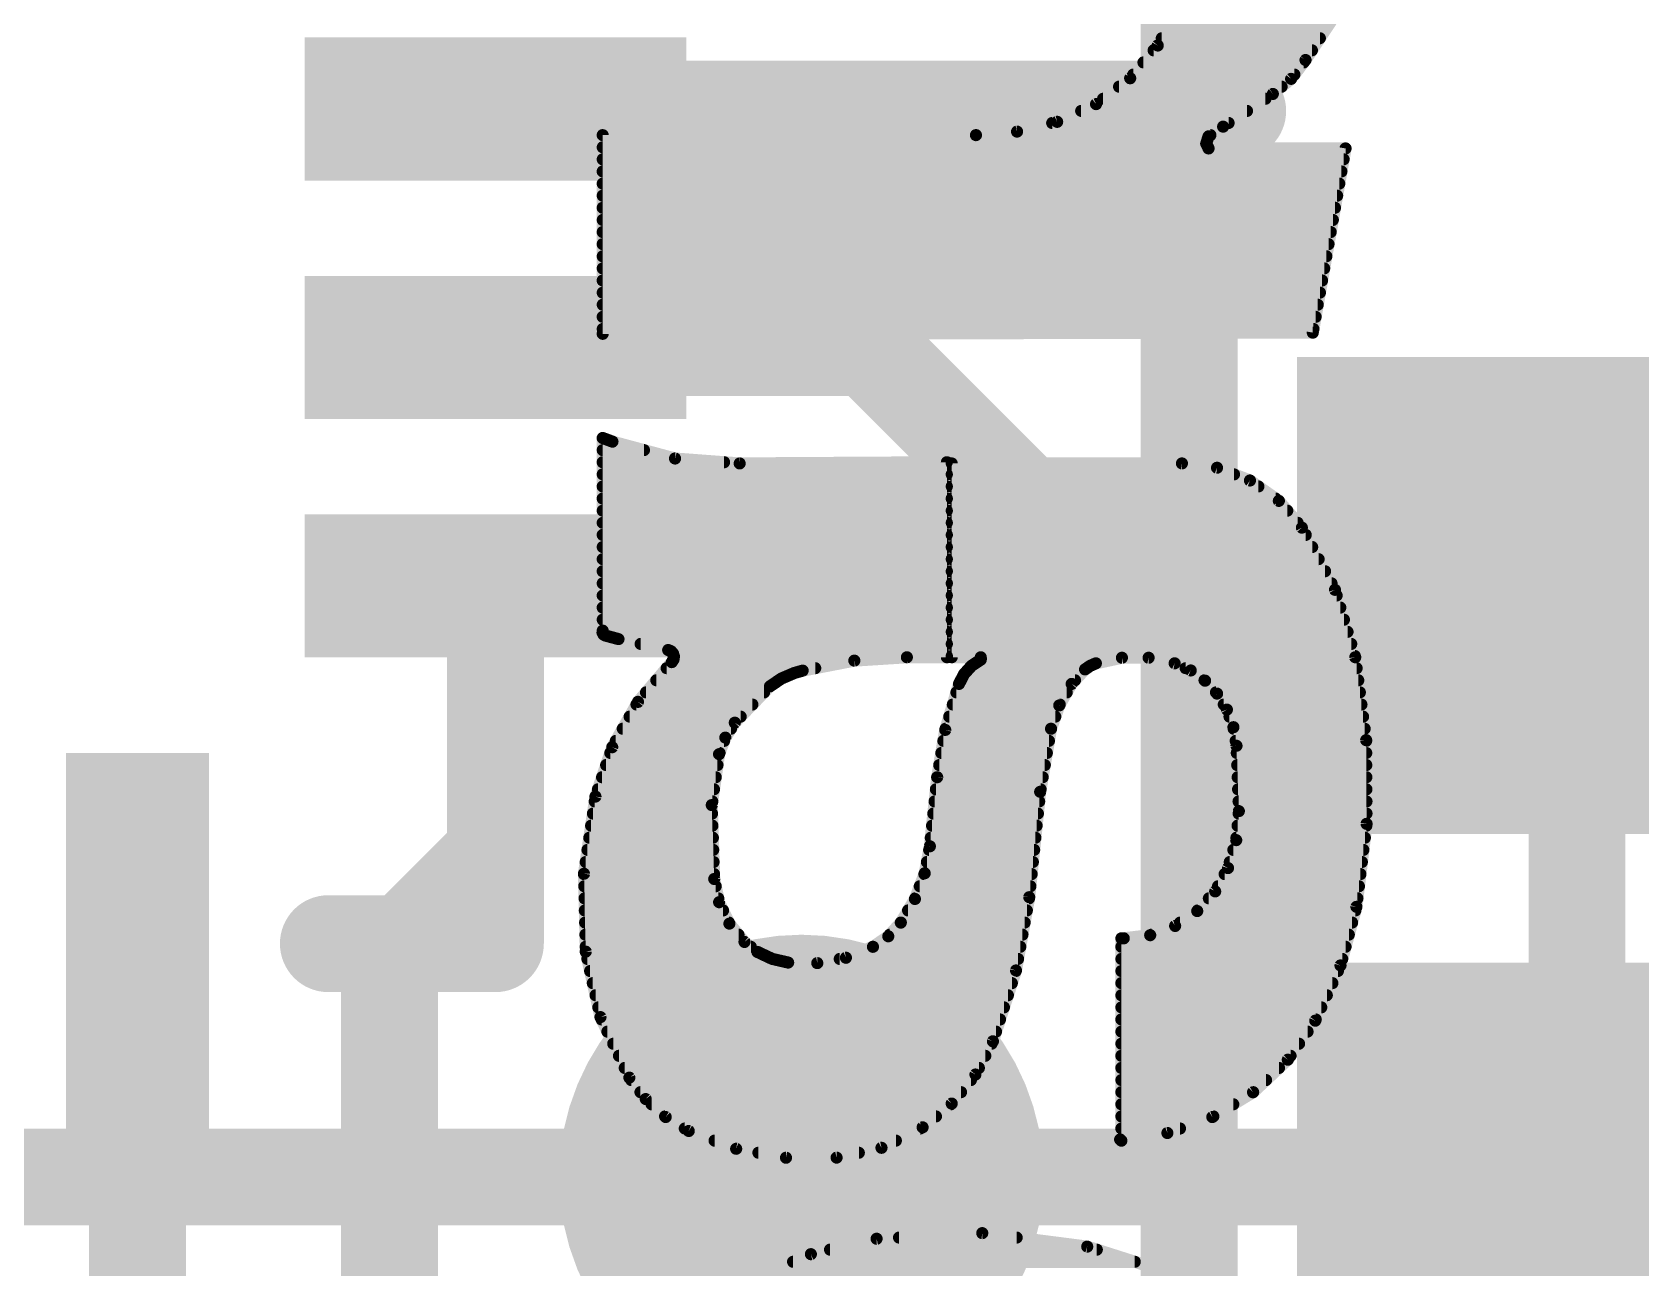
# Model space of a CAD drawing. Extents: x -3.8 to 20.4, y -39.4 to 28.1.
# Drawn here: x 11.189 to 14.561, y 8.75 to 11.341 of the extents above; entities that cross this region are included whole.
import ezdxf

# ---------------------------------------------------------------- set-up
doc = ezdxf.new("R2010")
doc.units = 0
for name, color, linetype in [('1', 12, 'CONTINUOUS'), ('16', 132, 'CONTINUOUS'), ('18', 110, 'CONTINUOUS'), ('21', 41, 'CONTINUOUS'), ('22', 40, 'CONTINUOUS'), ('51', 53, 'CONTINUOUS')]:
    doc.layers.add(name, color=color, linetype=linetype)

# ---------------------------------------------------------------- blocks, each defined once
blk = doc.blocks.new('RECT')
blk.add_solid([(-0.5, -0.5), (0.5, -0.5), (-0.5, 0.5), (0.5, 0.5)])
blk = doc.blocks.new('ROUNDV')
at = {"const_width": 0.5}
blk.add_lwpolyline([(0, -0.25, 1), (0, 0.25, 1), (0, -0.25)], format="xyb", dxfattribs=at)

msp = doc.modelspace()

# ---------------------------------------------------------------- linework, layer by layer
at = {"layer": '1', "const_width": 0.2032}
for points in [[(12.16, 11.18), (13.712, 11.18)], [(13.712, 11.18), (13.716, 11.176)], [(12.942, 10.68), (12.16, 10.68)], [(13.462, 10.16), (12.942, 10.68)], [(12.16, 9.62), (12.16, 10.18)], [(14.351, 10.16), (13.462, 10.16)], [(14.39, 10.16), (14.351, 10.16)], [(14.4272, 9.7536), (14.39, 10.16)], [(14.4272, 9.3472), (14.4272, 9.7536)], [(11.938, 9.398), (12.16, 9.62)], [(11.41, 8.108), (11.41, 9.43)], [(11.938, 8.255), (11.938, 9.398)], [(14.39, 8.89), (14.4272, 9.3472)], [(14.0208, 8.9408), (12.8016, 8.9408)], [(14.39, 8.89), (14.0208, 8.9408)], [(14.39, 7.278), (14.39, 8.89)]]:
    msp.add_lwpolyline(points, dxfattribs=at)
at = {"layer": '1', "const_width": 0.1016}
for points in [[(12.16, 11.2308, 1), (12.16, 11.1292)], [(13.7479, 11.2159, 1), (13.6761, 11.1441)], [(13.6801, 11.1401, 1), (13.7519, 11.2119)], [(13.712, 11.1292, 1), (13.712, 11.2308)], [(12.16, 10.7308, 1), (12.16, 10.6292)], [(12.9779, 10.7159, 1), (12.9061, 10.6441)], [(12.942, 10.6292, 1), (12.942, 10.7308)], [(12.2108, 10.18, 1), (12.1092, 10.18)], [(13.462, 10.2108, 1), (13.462, 10.1092)], [(14.351, 10.2108, 1), (14.351, 10.1092)], [(14.4406, 10.1646, 1), (14.3394, 10.1554)], [(14.351, 10.1092, 1), (14.351, 10.2108)], [(14.39, 10.1092, 1), (14.39, 10.2108)], [(13.4261, 10.1241, 1), (13.4979, 10.1959)], [(14.478, 9.7536, 1), (14.3764, 9.7536)], [(14.3766, 9.749, 1), (14.4778, 9.7582)], [(12.1959, 9.5841, 1), (12.1241, 9.6559)], [(12.1092, 9.62, 1), (12.2108, 9.62)], [(11.4608, 9.43, 1), (11.3592, 9.43)], [(11.9888, 9.398, 1), (11.8872, 9.398)], [(11.9021, 9.4339, 1), (11.9739, 9.3621)], [(14.4778, 9.3431, 1), (14.3766, 9.3513)], [(14.3764, 9.3472, 1), (14.478, 9.3472)], [(12.8016, 8.9916, 1), (12.8016, 8.89)], [(14.0277, 8.9911, 1), (14.0139, 8.8905)], [(14.0208, 8.89, 1), (14.0208, 8.9916)], [(14.4408, 8.89, 1), (14.3392, 8.89)], [(14.3831, 8.8397, 1), (14.3969, 8.9403)], [(14.3394, 8.8941, 1), (14.4406, 8.8859)]]:
    msp.add_lwpolyline(points, format="xyb", dxfattribs=at)
at = {"layer": '16', "const_width": 0.2032}
for points in [[(13.6144, 8.5344), (13.6144, 13.4112)], [(12.8016, 8.9408), (8.9662, 8.9408)]]:
    msp.add_lwpolyline(points, dxfattribs=at)
at = {"layer": '16', "const_width": 0.1016}
msp.add_lwpolyline([(12.8016, 8.89, 1), (12.8016, 8.9916)], format="xyb", dxfattribs=at)
at = {"layer": '21', "const_width": 0.2032}
for points in [[(12.16, 9.78), (12.16, 9.43)], [(12.16, 9.43), (11.81, 9.43)]]:
    msp.add_lwpolyline(points, dxfattribs=at)
at = {"layer": '21', "const_width": 0.1016}
for points in [[(12.2108, 9.78, 1), (12.1092, 9.78)], [(11.81, 9.4808, 1), (11.81, 9.3792)], [(12.16, 9.3792, 1), (12.16, 9.4808)], [(12.1092, 9.43, 1), (12.2108, 9.43)]]:
    msp.add_lwpolyline(points, format="xyb", dxfattribs=at)
at = {"layer": '22', "const_width": 0.0254}
for points in [[(13.5759, 11.3631), (13.5484, 11.3132)], [(13.5708, 11.3538), (13.905, 11.3538)], [(13.8582, 11.2827), (13.9167, 11.3716)], [(13.5568, 11.3284), (13.8883, 11.3284)], [(13.5484, 11.3132), (13.4907, 11.2445)], [(13.5398, 11.303), (13.8716, 11.303)], [(13.4971, 11.2522), (13.8349, 11.2522)], [(13.5185, 11.2776), (13.8543, 11.2776)], [(13.828, 11.2432), (13.8582, 11.2827)], [(13.4907, 11.2445), (13.4192, 11.1902)], [(13.4673, 11.2268), (13.8081, 11.2268)], [(13.7897, 11.2116), (13.828, 11.2432)], [(13.4192, 11.1902), (13.3375, 11.1531)], [(13.4339, 11.2014), (13.7742, 11.2014)], [(13.6855, 11.143), (13.7897, 11.2116)], [(13.3375, 11.1531), (13.2535, 11.1326)], [(13.3272, 11.1506), (13.697, 11.1506)], [(13.3879, 11.176), (13.7356, 11.176)], [(13.1674, 11.1252), (12.385, 11.1252)], [(12.385, 11.1252), (12.385, 10.7086)], [(13.2535, 11.1326), (13.1674, 11.1252)], [(13.1674, 11.1252), (13.6588, 11.1252)], [(13.65, 11.1074), (13.655, 11.1227)], [(13.655, 11.1227), (13.6855, 11.143)], [(12.385, 11.0998), (13.6538, 11.0998)], [(13.655, 11.0973), (13.65, 11.1074)], [(13.9421, 11.0973), (13.655, 11.0973)], [(13.8735, 10.7112), (13.9421, 11.0973)], [(12.385, 11.0744), (13.938, 11.0744)], [(12.385, 11.049), (13.9335, 11.049)], [(12.385, 11.0236), (13.929, 11.0236)], [(12.385, 10.9982), (13.9245, 10.9982)], [(12.385, 10.9728), (13.92, 10.9728)], [(12.385, 10.9474), (13.9155, 10.9474)], [(12.385, 10.922), (13.911, 10.922)], [(12.385, 10.8966), (13.9064, 10.8966)], [(12.385, 10.8712), (13.9019, 10.8712)], [(12.385, 10.8458), (13.8974, 10.8458)], [(12.385, 10.8204), (13.8929, 10.8204)], [(12.385, 10.795), (13.8884, 10.795)], [(12.385, 10.7696), (13.8839, 10.7696)], [(12.385, 10.7442), (13.8794, 10.7442)], [(12.385, 10.7188), (13.8749, 10.7188)], [(12.385, 10.7086), (13.8735, 10.7112)], [(12.385, 10.0863), (12.385, 10.4902)], [(12.385, 10.4902), (12.4054, 10.4826)], [(12.4054, 10.4826), (12.5366, 10.4472)], [(12.385, 10.4648), (12.4715, 10.4648)], [(12.5366, 10.4472), (12.6721, 10.4369)], [(12.385, 10.4394), (12.6394, 10.4394)], [(12.385, 10.414), (13.1064, 10.414)], [(12.6721, 10.4369), (13.1064, 10.4394)], [(13.1064, 10.4394), (13.1064, 10.0305)], [(13.1166, 10.0305), (13.1166, 10.4369)], [(13.1166, 10.4369), (13.5992, 10.4369)], [(13.1166, 10.414), (13.7084, 10.414)], [(13.5992, 10.4369), (13.6727, 10.4278)], [(13.6727, 10.4278), (13.7418, 10.4011)], [(12.385, 10.3886), (13.1064, 10.3886)], [(13.1166, 10.3886), (13.7595, 10.3886)], [(13.7418, 10.4011), (13.8023, 10.3584)], [(12.385, 10.3632), (13.1064, 10.3632)], [(13.1166, 10.3632), (13.7955, 10.3632)], [(13.8023, 10.3584), (13.8506, 10.3022)], [(12.385, 10.3378), (13.1064, 10.3378)], [(12.385, 10.3124), (13.1064, 10.3124)], [(13.1166, 10.3378), (13.82, 10.3378)], [(13.1166, 10.3124), (13.8418, 10.3124)], [(12.385, 10.287), (13.1064, 10.287)], [(13.1166, 10.287), (13.8587, 10.287)], [(13.8506, 10.3022), (13.9199, 10.1719)], [(12.385, 10.2616), (13.1064, 10.2616)], [(13.1166, 10.2616), (13.8722, 10.2616)], [(12.385, 10.2362), (13.1064, 10.2362)], [(12.385, 10.2108), (13.1064, 10.2108)], [(13.1166, 10.2362), (13.8857, 10.2362)], [(13.1166, 10.2108), (13.8992, 10.2108)], [(12.385, 10.1854), (13.1064, 10.1854)], [(13.1166, 10.1854), (13.9127, 10.1854)], [(13.9199, 10.1719), (13.9624, 10.0305)], [(12.385, 10.16), (13.1064, 10.16)], [(13.1166, 10.16), (13.9235, 10.16)], [(12.385, 10.1346), (13.1064, 10.1346)], [(12.385, 10.1092), (13.1064, 10.1092)], [(13.1166, 10.1346), (13.9311, 10.1346)], [(13.1166, 10.1092), (13.9387, 10.1092)], [(12.3847, 10.0821), (12.385, 10.0863)], [(12.3865, 10.0784), (12.3847, 10.0821)], [(12.3848, 10.0838), (13.1064, 10.0838)], [(12.3901, 10.0762), (12.3865, 10.0784)], [(12.4181, 10.0686), (12.3901, 10.0762)], [(13.1166, 10.0838), (13.9464, 10.0838)], [(12.5222, 10.0457), (12.4181, 10.0686)], [(12.4645, 10.0584), (13.1064, 10.0584)], [(12.5281, 10.0431), (12.5222, 10.0457)], [(12.5324, 10.0383), (12.5281, 10.0431)], [(12.5343, 10.0321), (12.5324, 10.0383)], [(13.1166, 10.0584), (13.954, 10.0584)], [(12.459, 9.937), (12.5298, 10.0203)], [(12.519, 10.0076), (12.8305, 10.0076)], [(12.5298, 10.0203), (12.5334, 10.0257)], [(12.5334, 10.0257), (12.5343, 10.0321)], [(12.534, 10.033), (13.1064, 10.033)], [(12.8041, 10.0025), (12.7864, 9.9974)], [(12.9125, 10.0235), (12.8041, 10.0025)], [(13.0226, 10.0305), (12.9125, 10.0235)], [(13.1064, 10.0305), (13.0226, 10.0305)], [(13.1166, 10.033), (13.9616, 10.033)], [(13.1775, 10.0305), (13.1166, 10.0305)], [(13.1425, 9.9953), (13.1581, 10.0126)], [(13.1536, 10.0076), (13.3996, 10.0076)], [(13.1581, 10.0126), (13.1775, 10.0254)], [(13.1775, 10.0254), (13.1775, 10.0305)], [(13.396, 10.0051), (13.368, 9.9746)], [(13.4068, 10.0125), (13.396, 10.0051)], [(13.4188, 10.0178), (13.4068, 10.0125)], [(13.4734, 10.0295), (13.4188, 10.0178)], [(13.5293, 10.0295), (13.4734, 10.0295)], [(13.5839, 10.0178), (13.5293, 10.0295)], [(13.6177, 10.0028), (13.5839, 10.0178)], [(13.6069, 10.0076), (13.9654, 10.0076)], [(13.6477, 9.9814), (13.6177, 10.0028)], [(13.9624, 10.0305), (13.9854, 9.8566)], [(12.4974, 9.9822), (12.7542, 9.9822)], [(12.7356, 9.9695), (12.6619, 9.8933)], [(12.7596, 9.9859), (12.7356, 9.9695)], [(12.7864, 9.9974), (12.7596, 9.9859)], [(13.103, 9.8782), (13.1318, 9.9746)], [(13.1318, 9.9746), (13.1425, 9.9953)], [(13.1357, 9.9822), (13.375, 9.9822)], [(13.368, 9.9746), (13.3421, 9.9296)], [(13.6465, 9.9822), (13.9688, 9.9822)], [(13.6728, 9.9543), (13.6477, 9.9814)], [(12.405, 9.8419), (12.459, 9.937)], [(12.4758, 9.9568), (12.7233, 9.9568)], [(13.1265, 9.9568), (13.3577, 9.9568)], [(13.6705, 9.9568), (13.9721, 9.9568)], [(13.6934, 9.9207), (13.6728, 9.9543)], [(12.4414, 9.906), (12.6742, 9.906)], [(12.4558, 9.9314), (12.6988, 9.9314)], [(13.1113, 9.906), (13.3337, 9.906)], [(13.1189, 9.9314), (13.3431, 9.9314)], [(13.3421, 9.9296), (13.3248, 9.8806)], [(13.6868, 9.9314), (13.9755, 9.9314)], [(13.7071, 9.8838), (13.6934, 9.9207)], [(13.6988, 9.906), (13.9789, 9.906)], [(12.427, 9.8806), (12.6539, 9.8806)], [(12.6619, 9.8933), (12.6421, 9.862)], [(13.0861, 9.779), (13.103, 9.8782)], [(13.1038, 9.8806), (13.3248, 9.8806)], [(13.3248, 9.8806), (13.302, 9.7485)], [(13.7135, 9.845), (13.7071, 9.8838)], [(13.7076, 9.8806), (13.9822, 9.8806)], [(12.3698, 9.7384), (12.405, 9.8419)], [(12.4125, 9.8552), (12.6395, 9.8552)], [(12.6421, 9.862), (12.6289, 9.8273)], [(13.0991, 9.8552), (13.3204, 9.8552)], [(13.7118, 9.8552), (13.9854, 9.8552)], [(13.7185, 9.7079), (13.7135, 9.845)], [(13.9854, 9.8566), (13.9862, 9.6813)], [(12.3922, 9.8044), (12.6256, 9.8044)], [(12.4009, 9.8298), (12.6299, 9.8298)], [(12.6289, 9.8273), (12.6136, 9.7206)], [(13.0904, 9.8044), (13.3117, 9.8044)], [(13.0948, 9.8298), (13.316, 9.8298)], [(13.7141, 9.8298), (13.9855, 9.8298)], [(13.715, 9.8044), (13.9856, 9.8044)], [(12.3836, 9.779), (12.622, 9.779)], [(13.0708, 9.6342), (13.0861, 9.779)], [(13.0861, 9.779), (13.3073, 9.779)], [(13.7159, 9.779), (13.9858, 9.779)], [(12.3457, 9.5767), (12.3698, 9.7384)], [(12.375, 9.7536), (12.6183, 9.7536)], [(13.0834, 9.7536), (13.3029, 9.7536)], [(13.302, 9.7485), (13.2791, 9.5275)], [(13.7168, 9.7536), (13.9859, 9.7536)], [(12.3645, 9.7028), (12.6142, 9.7028)], [(12.3683, 9.7282), (12.6147, 9.7282)], [(12.6136, 9.7206), (12.6187, 9.5656)], [(13.078, 9.7028), (13.2973, 9.7028)], [(13.0807, 9.7282), (13.2999, 9.7282)], [(13.713, 9.6471), (13.7185, 9.7079)], [(13.7178, 9.7282), (13.986, 9.7282)], [(13.718, 9.7028), (13.9861, 9.7028)], [(12.3607, 9.6774), (12.615, 9.6774)], [(13.0754, 9.6774), (13.2946, 9.6774)], [(13.7157, 9.6774), (13.9858, 9.6774)], [(13.9862, 9.6813), (13.9649, 9.5072)], [(12.3569, 9.652), (12.6159, 9.652)], [(13.06, 9.5776), (13.0708, 9.6342)], [(13.0727, 9.652), (13.292, 9.652)], [(13.6957, 9.5885), (13.713, 9.6471)], [(13.7134, 9.652), (13.9826, 9.652)], [(12.3493, 9.6012), (12.6175, 9.6012)], [(12.3531, 9.6266), (12.6167, 9.6266)], [(13.0645, 9.6012), (13.2867, 9.6012)], [(13.0693, 9.6266), (13.2894, 9.6266)], [(13.6994, 9.6012), (13.9764, 9.6012)], [(13.7069, 9.6266), (13.9795, 9.6266)], [(12.3495, 9.4132), (12.3457, 9.5767)], [(12.3457, 9.5758), (12.6184, 9.5758)], [(12.6187, 9.5656), (12.629, 9.5169)], [(13.0395, 9.5237), (13.06, 9.5776)], [(13.0593, 9.5758), (13.2841, 9.5758)], [(13.6688, 9.5396), (13.6957, 9.5885)], [(13.6887, 9.5758), (13.9733, 9.5758)], [(12.3463, 9.5504), (12.6219, 9.5504)], [(13.0496, 9.5504), (13.2815, 9.5504)], [(13.6312, 9.4984), (13.6688, 9.5396)], [(13.6748, 9.5504), (13.9702, 9.5504)], [(12.3469, 9.525), (12.6273, 9.525)], [(12.3475, 9.4996), (12.6373, 9.4996)], [(12.629, 9.5169), (12.6506, 9.472)], [(13.0099, 9.4742), (13.0395, 9.5237)], [(13.0251, 9.4996), (13.2741, 9.4996)], [(13.04, 9.525), (13.2787, 9.525)], [(13.2791, 9.5275), (13.2513, 9.3738)], [(13.5849, 9.4672), (13.6312, 9.4984)], [(13.6323, 9.4996), (13.9628, 9.4996)], [(13.6555, 9.525), (13.9671, 9.525)], [(13.9649, 9.5072), (13.9315, 9.3843)], [(12.3481, 9.4742), (12.6495, 9.4742)], [(12.6506, 9.472), (12.6822, 9.4336)], [(12.9836, 9.4454), (13.0099, 9.4742)], [(13.0099, 9.4742), (13.2695, 9.4742)], [(13.5326, 9.4478), (13.5849, 9.4672)], [(13.5953, 9.4742), (13.9559, 9.4742)], [(12.3487, 9.4488), (12.6697, 9.4488)], [(12.6822, 9.4336), (12.7094, 9.4127)], [(12.9515, 9.4234), (12.9836, 9.4454)], [(12.9867, 9.4488), (13.2649, 9.4488)], [(13.4722, 9.017), (13.4722, 9.4412)], [(13.4722, 9.4412), (13.4772, 9.4412)], [(13.4772, 9.4412), (13.5326, 9.4478)], [(13.5354, 9.4488), (13.949, 9.4488)], [(12.3493, 9.4234), (12.6955, 9.4234)], [(12.3803, 9.276), (12.3495, 9.4132)], [(12.3529, 9.398), (12.7408, 9.398)], [(12.7094, 9.4127), (12.7403, 9.3981)], [(12.7403, 9.3981), (12.7737, 9.3904)], [(12.8348, 9.3893), (12.8949, 9.4004)], [(12.8818, 9.398), (13.2557, 9.398)], [(12.8949, 9.4004), (12.9515, 9.4234)], [(12.9515, 9.4234), (13.2603, 9.4234)], [(13.4722, 9.4234), (13.9421, 9.4234)], [(13.4722, 9.398), (13.9352, 9.398)], [(12.3586, 9.3726), (13.2509, 9.3726)], [(12.7737, 9.3904), (12.8348, 9.3893)], [(13.2513, 9.3738), (13.2029, 9.2253)], [(13.4722, 9.3726), (13.9261, 9.3726)], [(13.9315, 9.3843), (13.8786, 9.2685)], [(12.3643, 9.3472), (13.2426, 9.3472)], [(13.4722, 9.3472), (13.9145, 9.3472)], [(12.37, 9.3218), (13.2344, 9.3218)], [(12.3758, 9.2964), (13.2261, 9.2964)], [(13.4722, 9.3218), (13.9029, 9.3218)], [(13.4722, 9.2964), (13.8913, 9.2964)], [(12.4409, 9.1491), (12.3803, 9.276)], [(12.3827, 9.271), (13.2178, 9.271)], [(13.4722, 9.271), (13.8797, 9.271)], [(13.8786, 9.2685), (13.8211, 9.1867)], [(12.3948, 9.2456), (13.2095, 9.2456)], [(13.4722, 9.2456), (13.8625, 9.2456)], [(12.407, 9.2202), (13.2002, 9.2202)], [(12.4191, 9.1948), (13.1869, 9.1948)], [(13.2029, 9.2253), (13.1663, 9.1556)], [(13.4722, 9.2202), (13.8447, 9.2202)], [(13.4722, 9.1948), (13.8268, 9.1948)], [(12.4312, 9.1694), (13.1735, 9.1694)], [(13.4722, 9.1694), (13.8026, 9.1694)], [(13.8211, 9.1867), (13.7482, 9.1184)], [(12.4751, 9.1042), (12.4409, 9.1491)], [(12.4448, 9.144), (13.1568, 9.144)], [(13.1663, 9.1556), (13.1165, 9.0947)], [(13.4722, 9.144), (13.7755, 9.144)], [(12.4641, 9.1186), (13.1361, 9.1186)], [(12.5171, 9.0665), (12.4751, 9.1042)], [(12.4874, 9.0932), (13.1147, 9.0932)], [(13.1165, 9.0947), (13.0556, 9.0449)], [(13.4722, 9.1186), (13.7484, 9.1186)], [(13.4722, 9.0932), (13.7068, 9.0932)], [(13.7482, 9.1184), (13.6628, 9.0664)], [(12.5157, 9.0678), (13.0836, 9.0678)], [(12.5654, 9.0373), (12.5171, 9.0665)], [(13.4722, 9.0678), (13.665, 9.0678)], [(13.6628, 9.0664), (13.5686, 9.033)], [(12.557, 9.0424), (13.0506, 9.0424)], [(12.6647, 9), (12.5654, 9.0373)], [(13.0556, 9.0449), (12.9694, 9.002)], [(13.5686, 9.033), (13.4696, 9.0195)], [(13.4722, 9.0424), (13.5951, 9.0424)], [(12.6195, 9.017), (12.9995, 9.017)], [(12.7692, 8.9812), (12.6647, 9)], [(12.7113, 8.9916), (12.9219, 8.9916)], [(12.9694, 9.002), (12.8753, 8.9814)], [(13.4696, 9.0195), (13.4722, 9.017)], [(12.8753, 8.9814), (12.7692, 8.9812)], [(13.1806, 8.8231), (12.9591, 8.8113)], [(13.4006, 8.7948), (13.1806, 8.8231)], [(12.9591, 8.8113), (12.8215, 8.779)], [(12.8615, 8.7884), (13.4207, 8.7884)], [(13.0061, 8.8138), (13.2528, 8.8138)], [(13.6119, 8.7274), (13.4006, 8.7948)], [(12.8215, 8.779), (12.6914, 8.7234)], [(12.784, 8.763), (13.5003, 8.763)]]:
    msp.add_lwpolyline(points, dxfattribs=at)
at = {"layer": '22', "const_width": 0.0127}
for points in [[(13.5568, 11.3347, 1), (13.5568, 11.3221)], [(13.8883, 11.3221, 1), (13.8883, 11.3347)], [(13.5398, 11.3094, 1), (13.5398, 11.2967)], [(13.5428, 11.3163, 1), (13.554, 11.3101)], [(13.5533, 11.3091, 1), (13.5435, 11.3173)], [(13.8716, 11.2967, 1), (13.8716, 11.3094)], [(13.4971, 11.2585, 1), (13.4971, 11.2459)], [(13.5185, 11.284, 1), (13.5185, 11.2713)], [(13.8349, 11.2459, 1), (13.8349, 11.2585)], [(13.8529, 11.2862, 1), (13.8635, 11.2792)], [(13.8632, 11.2788, 1), (13.8532, 11.2866)], [(13.8543, 11.2713, 1), (13.8543, 11.284)], [(13.4673, 11.2332, 1), (13.4673, 11.2205)], [(13.4858, 11.2486, 1), (13.4955, 11.2404)], [(13.4945, 11.2394, 1), (13.4868, 11.2496)], [(13.8081, 11.2205, 1), (13.8081, 11.2332)], [(13.823, 11.2471, 1), (13.833, 11.2394)], [(13.832, 11.2384, 1), (13.824, 11.2481)], [(13.4153, 11.1953, 1), (13.423, 11.1852)], [(13.4218, 11.1845, 1), (13.4166, 11.196)], [(13.4339, 11.2078, 1), (13.4339, 11.1951)], [(13.7742, 11.1951, 1), (13.7742, 11.2078)], [(13.7857, 11.2165, 1), (13.7937, 11.2067)], [(13.7932, 11.2063, 1), (13.7862, 11.2169)], [(13.3272, 11.157, 1), (13.3272, 11.1443)], [(13.3349, 11.1589, 1), (13.3401, 11.1473)], [(13.339, 11.1469, 1), (13.336, 11.1593)], [(13.3879, 11.1823, 1), (13.3879, 11.1697)], [(13.697, 11.1443, 1), (13.697, 11.157)], [(13.7356, 11.1697, 1), (13.7356, 11.1823)], [(12.385, 11.1316, 1), (12.385, 11.1189)], [(12.3913, 11.1252, 1), (12.3787, 11.1252)], [(13.1674, 11.1316, 1), (13.1674, 11.1189)], [(13.1669, 11.1315, 1), (13.1679, 11.1189)], [(13.1674, 11.1189, 1), (13.1674, 11.1316)], [(13.252, 11.1388, 1), (13.255, 11.1265)], [(13.2541, 11.1263, 1), (13.253, 11.139)], [(13.6515, 11.128, 1), (13.6585, 11.1174)], [(13.661, 11.1207, 1), (13.649, 11.1247)], [(13.6588, 11.1189, 1), (13.6588, 11.1316)], [(13.682, 11.1483, 1), (13.689, 11.1377)], [(13.689, 11.1377, 1), (13.682, 11.1483)], [(12.385, 11.1061, 1), (12.385, 11.0935)], [(13.6557, 11.1102, 1), (13.6443, 11.1046)], [(13.644, 11.1094, 1), (13.656, 11.1054)], [(13.655, 11.1037, 1), (13.655, 11.091)], [(13.6493, 11.0945, 1), (13.6607, 11.1001)], [(13.6538, 11.0935, 1), (13.6538, 11.1061)], [(13.9484, 11.0962, 1), (13.9358, 11.0984)], [(13.9421, 11.091, 1), (13.9421, 11.1037)], [(12.385, 11.0808, 1), (12.385, 11.0681)], [(12.385, 11.0554, 1), (12.385, 11.0427)], [(13.9335, 11.0427, 1), (13.9335, 11.0554)], [(13.938, 11.0681, 1), (13.938, 11.0808)], [(12.385, 11.0299, 1), (12.385, 11.0173)], [(13.929, 11.0173, 1), (13.929, 11.0299)], [(12.385, 11.0046, 1), (12.385, 10.9919)], [(13.9245, 10.9919, 1), (13.9245, 11.0046)], [(12.385, 10.9792, 1), (12.385, 10.9665)], [(12.385, 10.9537, 1), (12.385, 10.9411)], [(13.9155, 10.9411, 1), (13.9155, 10.9537)], [(13.92, 10.9665, 1), (13.92, 10.9792)], [(12.385, 10.9284, 1), (12.385, 10.9157)], [(13.911, 10.9157, 1), (13.911, 10.9284)], [(12.385, 10.903, 1), (12.385, 10.8903)], [(13.9064, 10.8903, 1), (13.9064, 10.903)], [(12.385, 10.8521, 1), (12.385, 10.8395)], [(12.385, 10.8775, 1), (12.385, 10.8649)], [(13.8974, 10.8395, 1), (13.8974, 10.8521)], [(13.9019, 10.8649, 1), (13.9019, 10.8775)], [(12.385, 10.8268, 1), (12.385, 10.8141)], [(13.8929, 10.8141, 1), (13.8929, 10.8268)], [(12.385, 10.8013, 1), (12.385, 10.7887)], [(13.8884, 10.7887, 1), (13.8884, 10.8013)], [(12.385, 10.7759, 1), (12.385, 10.7633)], [(12.385, 10.7506, 1), (12.385, 10.7379)], [(13.8794, 10.7379, 1), (13.8794, 10.7506)], [(13.8839, 10.7633, 1), (13.8839, 10.7759)], [(12.385, 10.7251, 1), (12.385, 10.7125)], [(13.8735, 10.7049, 1), (13.8735, 10.7175)], [(13.8749, 10.7125, 1), (13.8749, 10.7251)], [(12.385, 10.7149, 1), (12.385, 10.7023)], [(12.3787, 10.7086, 1), (12.3913, 10.7086)], [(13.8672, 10.7123, 1), (13.8798, 10.7101)], [(12.3872, 10.4962, 1), (12.3828, 10.4842)], [(12.3913, 10.4902, 1), (12.3787, 10.4902)], [(12.4071, 10.4887, 1), (12.4037, 10.4765)], [(12.4032, 10.4766, 1), (12.4076, 10.4886)], [(12.385, 10.4711, 1), (12.385, 10.4585)], [(12.4715, 10.4585, 1), (12.4715, 10.4711)], [(12.5371, 10.4536, 1), (12.5361, 10.4409)], [(12.535, 10.4411, 1), (12.5383, 10.4534)], [(12.385, 10.4458, 1), (12.385, 10.4331)], [(12.385, 10.4203, 1), (12.385, 10.4077)], [(12.6394, 10.4331, 1), (12.6394, 10.4458)], [(12.6721, 10.4432, 1), (12.6721, 10.4306)], [(12.6716, 10.4306, 1), (12.6726, 10.4432)], [(13.1128, 10.4394, 1), (13.1001, 10.4394)], [(13.1064, 10.4331, 1), (13.1064, 10.4457)], [(13.1064, 10.4077, 1), (13.1064, 10.4203)], [(13.1229, 10.4369, 1), (13.1103, 10.4369)], [(13.1166, 10.4432, 1), (13.1166, 10.4306)], [(13.1166, 10.4203, 1), (13.1166, 10.4077)], [(13.6, 10.4432, 1), (13.5984, 10.4306)], [(13.5992, 10.4306, 1), (13.5992, 10.4432)], [(13.675, 10.4337, 1), (13.6704, 10.4219)], [(13.6719, 10.4215, 1), (13.6735, 10.4341)], [(13.7084, 10.4077, 1), (13.7084, 10.4203)], [(12.385, 10.3949, 1), (12.385, 10.3823)], [(13.1064, 10.3823, 1), (13.1064, 10.3949)], [(13.1166, 10.3949, 1), (13.1166, 10.3823)], [(13.7455, 10.4063, 1), (13.7381, 10.3959)], [(13.7395, 10.3952, 1), (13.7441, 10.407)], [(13.7595, 10.3823, 1), (13.7595, 10.3949)], [(12.385, 10.3696, 1), (12.385, 10.3569)], [(13.1064, 10.3569, 1), (13.1064, 10.3696)], [(13.1166, 10.3696, 1), (13.1166, 10.3569)], [(13.7955, 10.3569, 1), (13.7955, 10.3696)], [(13.8071, 10.3625, 1), (13.7975, 10.3542)], [(13.7986, 10.3532, 1), (13.806, 10.3636)], [(12.385, 10.3441, 1), (12.385, 10.3315)], [(12.385, 10.3187, 1), (12.385, 10.3061)], [(13.1064, 10.3315, 1), (13.1064, 10.3441)], [(13.1064, 10.3061, 1), (13.1064, 10.3187)], [(13.1166, 10.3441, 1), (13.1166, 10.3315)], [(13.1166, 10.3187, 1), (13.1166, 10.3061)], [(13.82, 10.3315, 1), (13.82, 10.3441)], [(13.8418, 10.3061, 1), (13.8418, 10.3187)], [(12.385, 10.2934, 1), (12.385, 10.2807)], [(13.1064, 10.2807, 1), (13.1064, 10.2934)], [(13.1166, 10.2934, 1), (13.1166, 10.2807)], [(13.8562, 10.3052, 1), (13.845, 10.2992)], [(13.8458, 10.2981, 1), (13.8554, 10.3063)], [(13.8587, 10.2807, 1), (13.8587, 10.2934)], [(12.385, 10.2679, 1), (12.385, 10.2553)], [(13.1064, 10.2553, 1), (13.1064, 10.2679)], [(13.1166, 10.2679, 1), (13.1166, 10.2553)], [(13.8722, 10.2553, 1), (13.8722, 10.2679)], [(12.385, 10.2172, 1), (12.385, 10.2045)], [(12.385, 10.2425, 1), (12.385, 10.2299)], [(13.1064, 10.2299, 1), (13.1064, 10.2425)], [(13.1064, 10.2045, 1), (13.1064, 10.2172)], [(13.1166, 10.2172, 1), (13.1166, 10.2045)], [(13.1166, 10.2425, 1), (13.1166, 10.2299)], [(13.8857, 10.2299, 1), (13.8857, 10.2425)], [(13.8992, 10.2045, 1), (13.8992, 10.2172)], [(12.385, 10.1918, 1), (12.385, 10.1791)], [(13.1064, 10.1791, 1), (13.1064, 10.1918)], [(13.1166, 10.1918, 1), (13.1166, 10.1791)], [(13.9127, 10.1791, 1), (13.9127, 10.1918)], [(13.926, 10.1737, 1), (13.9138, 10.17)], [(12.385, 10.1663, 1), (12.385, 10.1537)], [(13.1064, 10.1537, 1), (13.1064, 10.1663)], [(13.1166, 10.1663, 1), (13.1166, 10.1537)], [(13.9143, 10.1689, 1), (13.9255, 10.1749)], [(13.9235, 10.1537, 1), (13.9235, 10.1663)], [(12.385, 10.141, 1), (12.385, 10.1283)], [(12.385, 10.1156, 1), (12.385, 10.1029)], [(13.1064, 10.1283, 1), (13.1064, 10.141)], [(13.1064, 10.1029, 1), (13.1064, 10.1156)], [(13.1166, 10.141, 1), (13.1166, 10.1283)], [(13.1166, 10.1156, 1), (13.1166, 10.1029)], [(13.9311, 10.1283, 1), (13.9311, 10.141)], [(13.9387, 10.1029, 1), (13.9387, 10.1156)], [(12.3783, 10.0827, 1), (12.391, 10.0816)], [(12.3903, 10.085, 1), (12.379, 10.0793)], [(12.3848, 10.0901, 1), (12.3848, 10.0775)], [(12.3913, 10.0858, 1), (12.3787, 10.0868)], [(12.3787, 10.0863, 1), (12.3913, 10.0863)], [(12.3899, 10.0838, 1), (12.3832, 10.073)], [(12.3809, 10.0755, 1), (12.3922, 10.0813)], [(12.3918, 10.0823, 1), (12.3884, 10.0701)], [(12.3868, 10.0708, 1), (12.3934, 10.0816)], [(13.1064, 10.0775, 1), (13.1064, 10.0901)], [(13.1166, 10.0901, 1), (13.1166, 10.0775)], [(13.9464, 10.0775, 1), (13.9464, 10.0901)], [(12.4195, 10.0748, 1), (12.4167, 10.0624)], [(12.4164, 10.0625, 1), (12.4198, 10.0747)], [(12.4645, 10.0648, 1), (12.4645, 10.0521)], [(12.5247, 10.0515, 1), (12.5197, 10.0399)], [(12.5208, 10.0395, 1), (12.5236, 10.0519)], [(12.5329, 10.0474, 1), (12.5234, 10.0389)], [(12.5256, 10.0373, 1), (12.5307, 10.049)], [(12.5385, 10.0401, 1), (12.5264, 10.0365)], [(12.5277, 10.0341, 1), (12.5372, 10.0425)], [(13.1064, 10.0521, 1), (13.1064, 10.0648)], [(13.1166, 10.0648, 1), (13.1166, 10.0521)], [(13.954, 10.0521, 1), (13.954, 10.0648)], [(12.519, 10.0139, 1), (12.519, 10.0013)], [(12.5245, 10.0238, 1), (12.5351, 10.0168)], [(12.5346, 10.0162, 1), (12.525, 10.0244)], [(12.5271, 10.0266, 1), (12.5396, 10.0248)], [(12.534, 10.0394, 1), (12.534, 10.0267)], [(12.5406, 10.0312, 1), (12.528, 10.033)], [(12.5387, 10.0222, 1), (12.5281, 10.0292)], [(12.5282, 10.0303, 1), (12.5404, 10.0339)], [(12.8029, 10.0087, 1), (12.8053, 9.9963)], [(12.8059, 9.9964, 1), (12.8023, 10.0086)], [(12.8305, 10.0013, 1), (12.8305, 10.0139)], [(12.9121, 10.0298, 1), (12.9129, 10.0171)], [(12.9137, 10.0172, 1), (12.9112, 10.0297)], [(13.0226, 10.0368, 1), (13.0226, 10.0242)], [(13.023, 10.0242, 1), (13.0222, 10.0368)], [(13.1001, 10.0305, 1), (13.1128, 10.0305)], [(13.1064, 10.0267, 1), (13.1064, 10.0394)], [(13.1064, 10.0242, 1), (13.1064, 10.0368)], [(13.1166, 10.0394, 1), (13.1166, 10.0267)], [(13.1166, 10.0368, 1), (13.1166, 10.0242)], [(13.1103, 10.0305, 1), (13.1229, 10.0305)], [(13.1536, 10.0139, 1), (13.1536, 10.0013)], [(13.1546, 10.0179, 1), (13.1616, 10.0073)], [(13.1628, 10.0083, 1), (13.1533, 10.0168)], [(13.1838, 10.0305, 1), (13.1712, 10.0305)], [(13.1712, 10.0254, 1), (13.1838, 10.0254)], [(13.181, 10.0201, 1), (13.174, 10.0307)], [(13.1775, 10.0242, 1), (13.1775, 10.0368)], [(13.3924, 10.0103, 1), (13.3996, 9.9999)], [(13.4007, 10.0008, 1), (13.3913, 10.0094)], [(13.3996, 10.0013, 1), (13.3996, 10.0139)], [(13.4042, 10.0184, 1), (13.4093, 10.0067)], [(13.4104, 10.0073, 1), (13.4032, 10.0178)], [(13.4175, 10.024, 1), (13.4201, 10.0116)], [(13.4213, 10.012, 1), (13.4163, 10.0236)], [(13.4734, 10.0358, 1), (13.4734, 10.0231)], [(13.4747, 10.0233, 1), (13.4721, 10.0357)], [(13.5306, 10.0357, 1), (13.528, 10.0233)], [(13.5293, 10.0231, 1), (13.5293, 10.0358)], [(13.5865, 10.0236, 1), (13.5813, 10.012)], [(13.5826, 10.0116, 1), (13.5852, 10.024)], [(13.6069, 10.0139, 1), (13.6069, 10.0013)], [(13.6213, 10.008, 1), (13.614, 9.9977)], [(13.6151, 9.997, 1), (13.6202, 10.0086)], [(13.9687, 10.0313, 1), (13.9561, 10.0297)], [(13.9563, 10.0287, 1), (13.9685, 10.0323)], [(13.9616, 10.0267, 1), (13.9616, 10.0394)], [(13.9654, 10.0013, 1), (13.9654, 10.0139)], [(12.4974, 9.9886, 1), (12.4974, 9.9759)], [(12.732, 9.9747, 1), (12.7392, 9.9643)], [(12.7402, 9.9651, 1), (12.731, 9.9739)], [(12.7571, 9.9918, 1), (12.7621, 9.9801)], [(12.7542, 9.9759, 1), (12.7542, 9.9886)], [(12.7632, 9.9807, 1), (12.756, 9.9912)], [(12.7846, 10.0035, 1), (12.7882, 9.9913)], [(12.7889, 9.9916, 1), (12.7839, 10.0032)], [(13.1262, 9.9775, 1), (13.1374, 9.9717)], [(13.1379, 9.9728, 1), (13.1257, 9.9764)], [(13.1357, 9.9886, 1), (13.1357, 9.9759)], [(13.1378, 9.9995, 1), (13.1472, 9.991)], [(13.1481, 9.9924, 1), (13.1369, 9.9982)], [(13.3633, 9.9789, 1), (13.3727, 9.9703)], [(13.3735, 9.9714, 1), (13.3625, 9.9778)], [(13.375, 9.9759, 1), (13.375, 9.9886)], [(13.6465, 9.9886, 1), (13.6465, 9.9759)], [(13.6524, 9.9857, 1), (13.643, 9.9771)], [(13.644, 9.9762, 1), (13.6514, 9.9865)], [(13.9688, 9.9759, 1), (13.9688, 9.9886)], [(12.4541, 9.9411, 1), (12.4638, 9.9329)], [(12.4645, 9.9339, 1), (12.4534, 9.9401)], [(12.4758, 9.9632, 1), (12.4758, 9.9505)], [(12.7233, 9.9505, 1), (12.7233, 9.9632)], [(13.1265, 9.9632, 1), (13.1265, 9.9505)], [(13.3577, 9.9505, 1), (13.3577, 9.9632)], [(13.6705, 9.9632, 1), (13.6705, 9.9505)], [(13.6782, 9.9576, 1), (13.6674, 9.951)], [(13.6681, 9.95, 1), (13.6775, 9.9586)], [(13.9721, 9.9505, 1), (13.9721, 9.9632)], [(12.4414, 9.9123, 1), (12.4414, 9.8997)], [(12.4558, 9.9377, 1), (12.4558, 9.9251)], [(12.6742, 9.8997, 1), (12.6742, 9.9123)], [(12.6988, 9.9251, 1), (12.6988, 9.9377)], [(13.1113, 9.9123, 1), (13.1113, 9.8997)], [(13.1189, 9.9377, 1), (13.1189, 9.9251)], [(13.3337, 9.8997, 1), (13.3337, 9.9123)], [(13.3365, 9.9328, 1), (13.3476, 9.9264)], [(13.348, 9.9275, 1), (13.3361, 9.9317)], [(13.3431, 9.9251, 1), (13.3431, 9.9377)], [(13.6868, 9.9377, 1), (13.6868, 9.9251)], [(13.6993, 9.9229, 1), (13.6874, 9.9185)], [(13.6879, 9.9174, 1), (13.6988, 9.924)], [(13.6988, 9.9123, 1), (13.6988, 9.8997)], [(13.9755, 9.9251, 1), (13.9755, 9.9377)], [(13.9789, 9.8997, 1), (13.9789, 9.9123)], [(12.427, 9.887, 1), (12.427, 9.8743)], [(12.6539, 9.8743, 1), (12.6539, 9.887)], [(12.6573, 9.8977, 1), (12.6665, 9.8889)], [(12.6673, 9.8899, 1), (12.6565, 9.8967)], [(13.097, 9.88, 1), (13.1091, 9.8764)], [(13.1093, 9.8771, 1), (13.0968, 9.8792)], [(13.1038, 9.887, 1), (13.1038, 9.8743)], [(13.3188, 9.8827, 1), (13.3308, 9.8785)], [(13.3311, 9.8795, 1), (13.3185, 9.8817)], [(13.3248, 9.8743, 1), (13.3248, 9.887)], [(13.7134, 9.8849, 1), (13.7008, 9.8828)], [(13.7011, 9.8816, 1), (13.713, 9.8861)], [(13.7076, 9.887, 1), (13.7076, 9.8743)], [(13.9822, 9.8743, 1), (13.9822, 9.887)], [(12.3995, 9.8451, 1), (12.4105, 9.8388)], [(12.411, 9.8399, 1), (12.399, 9.844)], [(12.4125, 9.8615, 1), (12.4125, 9.8489)], [(12.6367, 9.8654, 1), (12.6474, 9.8586)], [(12.648, 9.8597, 1), (12.6361, 9.8642)], [(12.6395, 9.8489, 1), (12.6395, 9.8615)], [(13.0991, 9.8615, 1), (13.0991, 9.8489)], [(13.3204, 9.8489, 1), (13.3204, 9.8615)], [(13.7118, 9.8615, 1), (13.7118, 9.8489)], [(13.7198, 9.8452, 1), (13.7072, 9.8448)], [(13.7072, 9.844, 1), (13.7198, 9.846)], [(13.9917, 9.8567, 1), (13.979, 9.8566)], [(13.9791, 9.8558, 1), (13.9917, 9.8575)], [(13.9854, 9.8489, 1), (13.9854, 9.8615)], [(12.3922, 9.8108, 1), (12.3922, 9.7981)], [(12.4009, 9.8361, 1), (12.4009, 9.8235)], [(12.623, 9.8296, 1), (12.6348, 9.825)], [(12.6352, 9.8264, 1), (12.6226, 9.8282)], [(12.6256, 9.7981, 1), (12.6256, 9.8108)], [(12.6299, 9.8235, 1), (12.6299, 9.8361)], [(13.0904, 9.8108, 1), (13.0904, 9.7981)], [(13.0948, 9.8361, 1), (13.0948, 9.8235)], [(13.3117, 9.7981, 1), (13.3117, 9.8108)], [(13.316, 9.8235, 1), (13.316, 9.8361)], [(13.7141, 9.8361, 1), (13.7141, 9.8235)], [(13.715, 9.8108, 1), (13.715, 9.7981)], [(13.9855, 9.8235, 1), (13.9855, 9.8361)], [(13.9856, 9.7981, 1), (13.9856, 9.8108)], [(12.3836, 9.7853, 1), (12.3836, 9.7727)], [(12.622, 9.7727, 1), (12.622, 9.7853)], [(13.0798, 9.7801, 1), (13.0924, 9.7779)], [(13.0924, 9.7783, 1), (13.0798, 9.7797)], [(13.0861, 9.7853, 1), (13.0861, 9.7727)], [(13.3073, 9.7727, 1), (13.3073, 9.7853)], [(13.7159, 9.7853, 1), (13.7159, 9.7727)], [(13.9858, 9.7727, 1), (13.9858, 9.7853)], [(12.3638, 9.7404, 1), (12.3758, 9.7364)], [(12.3761, 9.7375, 1), (12.3635, 9.7393)], [(12.375, 9.7599, 1), (12.375, 9.7473)], [(12.6183, 9.7473, 1), (12.6183, 9.7599)], [(13.0834, 9.7599, 1), (13.0834, 9.7473)], [(13.2957, 9.7496, 1), (13.3083, 9.7474)], [(13.3083, 9.7478, 1), (13.2957, 9.7492)], [(13.3029, 9.7473, 1), (13.3029, 9.7599)], [(13.7168, 9.7599, 1), (13.7168, 9.7473)], [(13.9859, 9.7473, 1), (13.9859, 9.7599)], [(12.3645, 9.7091, 1), (12.3645, 9.6965)], [(12.3683, 9.7346, 1), (12.3683, 9.7219)], [(12.6199, 9.7208, 1), (12.6073, 9.7204)], [(12.6073, 9.7215, 1), (12.6199, 9.7197)], [(12.6142, 9.6965, 1), (12.6142, 9.7091)], [(12.6147, 9.7219, 1), (12.6147, 9.7346)], [(13.078, 9.7091, 1), (13.078, 9.6965)], [(13.0807, 9.7346, 1), (13.0807, 9.7219)], [(13.2973, 9.6965, 1), (13.2973, 9.7091)], [(13.2999, 9.7219, 1), (13.2999, 9.7346)], [(13.7178, 9.7346, 1), (13.7178, 9.7219)], [(13.718, 9.7091, 1), (13.718, 9.6965)], [(13.7248, 9.7073, 1), (13.7122, 9.7085)], [(13.7122, 9.7077, 1), (13.7248, 9.7081)], [(13.986, 9.7219, 1), (13.986, 9.7346)], [(13.9861, 9.6965, 1), (13.9861, 9.7091)], [(12.3607, 9.6837, 1), (12.3607, 9.6711)], [(12.615, 9.6711, 1), (12.615, 9.6837)], [(13.0754, 9.6837, 1), (13.0754, 9.6711)], [(13.2946, 9.6711, 1), (13.2946, 9.6837)], [(13.7157, 9.6837, 1), (13.7157, 9.6711)], [(13.9925, 9.6805, 1), (13.9799, 9.682)], [(13.9799, 9.6812, 1), (13.9926, 9.6813)], [(13.9858, 9.6711, 1), (13.9858, 9.6837)], [(12.3569, 9.6584, 1), (12.3569, 9.6457)], [(12.6159, 9.6457, 1), (12.6159, 9.6584)], [(13.077, 9.633, 1), (13.0646, 9.6354)], [(13.0727, 9.6584, 1), (13.0727, 9.6457)], [(13.292, 9.6457, 1), (13.292, 9.6584)], [(13.7066, 9.6477, 1), (13.7193, 9.6465)], [(13.719, 9.6453, 1), (13.7069, 9.6489)], [(13.7134, 9.6584, 1), (13.7134, 9.6457)], [(13.9826, 9.6457, 1), (13.9826, 9.6584)], [(12.3493, 9.6075, 1), (12.3493, 9.5949)], [(12.3531, 9.6329, 1), (12.3531, 9.6203)], [(12.6167, 9.6203, 1), (12.6167, 9.6329)], [(12.6175, 9.5949, 1), (12.6175, 9.6075)], [(13.0645, 9.6075, 1), (13.0645, 9.5949)], [(13.0693, 9.6329, 1), (13.0693, 9.6203)], [(13.0645, 9.6349, 1), (13.0771, 9.6335)], [(13.2867, 9.5949, 1), (13.2867, 9.6075)], [(13.2894, 9.6203, 1), (13.2894, 9.6329)], [(13.6994, 9.6075, 1), (13.6994, 9.5949)], [(13.7069, 9.6329, 1), (13.7069, 9.6203)], [(13.9764, 9.5949, 1), (13.9764, 9.6075)], [(13.9795, 9.6203, 1), (13.9795, 9.6329)], [(12.352, 9.5768, 1), (12.3393, 9.5765)], [(12.3457, 9.5822, 1), (12.3457, 9.5695)], [(12.3394, 9.5776, 1), (12.352, 9.5757)], [(12.6249, 9.5669, 1), (12.6125, 9.5643)], [(12.6184, 9.5695, 1), (12.6184, 9.5822)], [(13.0593, 9.5822, 1), (13.0593, 9.5695)], [(13.0537, 9.5788, 1), (13.0662, 9.5764)], [(13.0659, 9.5753, 1), (13.054, 9.5798)], [(13.2841, 9.5695, 1), (13.2841, 9.5822)], [(13.6887, 9.5822, 1), (13.6887, 9.5695)], [(13.6896, 9.5903, 1), (13.7018, 9.5867)], [(13.7013, 9.5854, 1), (13.6901, 9.5916)], [(13.9733, 9.5695, 1), (13.9733, 9.5822)], [(12.3463, 9.5567, 1), (12.3463, 9.5441)], [(12.6124, 9.5654, 1), (12.625, 9.5658)], [(12.6219, 9.5441, 1), (12.6219, 9.5567)], [(13.0496, 9.5567, 1), (13.0496, 9.5441)], [(13.2815, 9.5441, 1), (13.2815, 9.5567)], [(13.6633, 9.5427, 1), (13.6744, 9.5365)], [(13.6735, 9.5353, 1), (13.6641, 9.5439)], [(13.6748, 9.5567, 1), (13.6748, 9.5441)], [(13.9702, 9.5441, 1), (13.9702, 9.5567)], [(12.3469, 9.5313, 1), (12.3469, 9.5187)], [(12.3475, 9.506, 1), (12.3475, 9.4933)], [(12.6347, 9.5197, 1), (12.6233, 9.5141)], [(12.6228, 9.5156, 1), (12.6352, 9.5182)], [(12.6273, 9.5187, 1), (12.6273, 9.5313)], [(12.6373, 9.4933, 1), (12.6373, 9.506)], [(13.0251, 9.506, 1), (13.0251, 9.4933)], [(13.0335, 9.526, 1), (13.0454, 9.5214)], [(13.04, 9.5313, 1), (13.04, 9.5187)], [(13.0449, 9.5204, 1), (13.034, 9.527)], [(13.2728, 9.5282, 1), (13.2854, 9.5268)], [(13.2853, 9.5264, 1), (13.2729, 9.5286)], [(13.2741, 9.4933, 1), (13.2741, 9.506)], [(13.2787, 9.5187, 1), (13.2787, 9.5313)], [(13.6265, 9.5027, 1), (13.6359, 9.4941)], [(13.6323, 9.506, 1), (13.6323, 9.4933)], [(13.6347, 9.4931, 1), (13.6276, 9.5037)], [(13.6555, 9.5313, 1), (13.6555, 9.5187)], [(13.9586, 9.508, 1), (13.9712, 9.5064)], [(13.971, 9.5055, 1), (13.9588, 9.5089)], [(13.9628, 9.4933, 1), (13.9628, 9.506)], [(13.9671, 9.5187, 1), (13.9671, 9.5313)], [(12.3481, 9.4805, 1), (12.3481, 9.4679)], [(12.6555, 9.4761, 1), (12.6457, 9.468)], [(12.6449, 9.4693, 1), (12.6563, 9.4748)], [(12.6495, 9.4679, 1), (12.6495, 9.4805)], [(13.0044, 9.4775, 1), (13.0154, 9.4709)], [(13.0099, 9.4805, 1), (13.0099, 9.4679)], [(13.0146, 9.4699, 1), (13.0052, 9.4785)], [(13.2695, 9.4679, 1), (13.2695, 9.4805)], [(13.5814, 9.4725, 1), (13.5885, 9.4619)], [(13.5871, 9.4613, 1), (13.5827, 9.4732)], [(13.5953, 9.4805, 1), (13.5953, 9.4679)], [(13.9559, 9.4679, 1), (13.9559, 9.4805)], [(12.3487, 9.4551, 1), (12.3487, 9.4425)], [(12.6697, 9.4425, 1), (12.6697, 9.4551)], [(12.6861, 9.4386, 1), (12.6783, 9.4286)], [(12.6773, 9.4296, 1), (12.6871, 9.4376)], [(12.9789, 9.4497, 1), (12.9883, 9.4412)], [(12.9872, 9.4402, 1), (12.98, 9.4507)], [(12.9867, 9.4551, 1), (12.9867, 9.4425)], [(13.2649, 9.4425, 1), (13.2649, 9.4551)], [(13.4786, 9.4412, 1), (13.4659, 9.4412)], [(13.4722, 9.4475, 1), (13.4722, 9.4349)], [(13.4765, 9.4475, 1), (13.4779, 9.4349)], [(13.4772, 9.4349, 1), (13.4772, 9.4475)], [(13.5304, 9.4537, 1), (13.5348, 9.4418)], [(13.5354, 9.4551, 1), (13.5354, 9.4425)], [(13.5334, 9.4415, 1), (13.5319, 9.4541)], [(13.949, 9.4425, 1), (13.949, 9.4551)], [(12.3493, 9.4298, 1), (12.3493, 9.4171)], [(12.3557, 9.4146, 1), (12.3433, 9.4118)], [(12.3432, 9.4131, 1), (12.3558, 9.4133)], [(12.3529, 9.4043, 1), (12.3529, 9.3917)], [(12.6955, 9.4171, 1), (12.6955, 9.4298)], [(12.7121, 9.4185, 1), (12.7066, 9.407)], [(12.7055, 9.4077, 1), (12.7132, 9.4178)], [(12.7418, 9.4043, 1), (12.7389, 9.3919)], [(12.7376, 9.3924, 1), (12.743, 9.4038)], [(12.7408, 9.3917, 1), (12.7408, 9.4043)], [(12.8818, 9.4043, 1), (12.8818, 9.3917)], [(12.8925, 9.4063, 1), (12.8973, 9.3945)], [(12.896, 9.3942, 1), (12.8937, 9.4067)], [(12.9515, 9.4298, 1), (12.9515, 9.4171)], [(12.9479, 9.4286, 1), (12.9551, 9.4182)], [(12.9539, 9.4175, 1), (12.9491, 9.4293)], [(13.2557, 9.3917, 1), (13.2557, 9.4043)], [(13.2603, 9.4171, 1), (13.2603, 9.4298)], [(13.4722, 9.4298, 1), (13.4722, 9.4171)], [(13.4722, 9.4043, 1), (13.4722, 9.3917)], [(13.9352, 9.3917, 1), (13.9352, 9.4043)], [(13.9421, 9.4171, 1), (13.9421, 9.4298)], [(12.3586, 9.3789, 1), (12.3586, 9.3663)], [(12.7738, 9.3967, 1), (12.7736, 9.3841)], [(12.7723, 9.3842, 1), (12.7751, 9.3966)], [(12.8336, 9.3955, 1), (12.836, 9.383)], [(12.8347, 9.3829, 1), (12.8349, 9.3956)], [(13.2451, 9.3749, 1), (13.2576, 9.3727)], [(13.2573, 9.3718, 1), (13.2453, 9.3758)], [(13.2509, 9.3663, 1), (13.2509, 9.3789)], [(13.4722, 9.3789, 1), (13.4722, 9.3663)], [(13.9254, 9.386, 1), (13.9376, 9.3827)], [(13.9373, 9.3817, 1), (13.9257, 9.387)], [(13.9261, 9.3663, 1), (13.9261, 9.3789)], [(12.3643, 9.3536, 1), (12.3643, 9.3409)], [(13.2426, 9.3409, 1), (13.2426, 9.3536)], [(13.4722, 9.3536, 1), (13.4722, 9.3409)], [(13.9145, 9.3409, 1), (13.9145, 9.3536)], [(12.37, 9.3281, 1), (12.37, 9.3155)], [(12.3758, 9.3027, 1), (12.3758, 9.2901)], [(13.2261, 9.2901, 1), (13.2261, 9.3027)], [(13.2344, 9.3155, 1), (13.2344, 9.3281)], [(13.4722, 9.3281, 1), (13.4722, 9.3155)], [(13.4722, 9.3027, 1), (13.4722, 9.2901)], [(13.8913, 9.2901, 1), (13.8913, 9.3027)], [(13.9029, 9.3155, 1), (13.9029, 9.3281)], [(12.3861, 9.2787, 1), (12.3746, 9.2733)], [(12.3741, 9.2746, 1), (12.3865, 9.2774)], [(12.3827, 9.2774, 1), (12.3827, 9.2647)], [(13.2178, 9.2647, 1), (13.2178, 9.2774)], [(13.4722, 9.2774, 1), (13.4722, 9.2647)], [(13.8728, 9.2711, 1), (13.8844, 9.2659)], [(13.8838, 9.2648, 1), (13.8734, 9.2722)], [(13.8797, 9.2647, 1), (13.8797, 9.2774)], [(12.3948, 9.2519, 1), (12.3948, 9.2393)], [(13.2095, 9.2393, 1), (13.2095, 9.2519)], [(13.4722, 9.2519, 1), (13.4722, 9.2393)], [(13.8625, 9.2393, 1), (13.8625, 9.2519)], [(12.407, 9.2265, 1), (12.407, 9.2139)], [(12.4191, 9.2012, 1), (12.4191, 9.1885)], [(13.1869, 9.1885, 1), (13.1869, 9.2012)], [(13.1969, 9.2273, 1), (13.2089, 9.2233)], [(13.2085, 9.2223, 1), (13.1973, 9.2283)], [(13.2002, 9.2139, 1), (13.2002, 9.2265)], [(13.4722, 9.2012, 1), (13.4722, 9.1885)], [(13.4722, 9.2265, 1), (13.4722, 9.2139)], [(13.8268, 9.1885, 1), (13.8268, 9.2012)], [(13.8447, 9.2139, 1), (13.8447, 9.2265)], [(12.4312, 9.1758, 1), (12.4312, 9.1631)], [(13.1735, 9.1631, 1), (13.1735, 9.1758)], [(13.4722, 9.1758, 1), (13.4722, 9.1631)], [(13.8026, 9.1631, 1), (13.8026, 9.1758)], [(13.8159, 9.1904, 1), (13.8263, 9.1831)], [(13.8255, 9.1821, 1), (13.8168, 9.1914)], [(12.446, 9.1529, 1), (12.4358, 9.1453)], [(12.4352, 9.1464, 1), (12.4466, 9.1518)], [(12.4448, 9.1503, 1), (12.4448, 9.1377)], [(13.1568, 9.1377, 1), (13.1568, 9.1503)], [(13.1607, 9.1586, 1), (13.1719, 9.1527)], [(13.1712, 9.1516, 1), (13.1614, 9.1597)], [(13.4722, 9.1503, 1), (13.4722, 9.1377)], [(13.7755, 9.1377, 1), (13.7755, 9.1503)], [(12.4641, 9.125, 1), (12.4641, 9.1123)], [(12.4794, 9.1089, 1), (12.4709, 9.0995)], [(12.4701, 9.1004, 1), (12.4802, 9.1081)], [(12.4874, 9.0996, 1), (12.4874, 9.0869)], [(13.1116, 9.0987, 1), (13.1215, 9.0907)], [(13.1206, 9.0898, 1), (13.1125, 9.0996)], [(13.1147, 9.0869, 1), (13.1147, 9.0996)], [(13.1361, 9.1123, 1), (13.1361, 9.125)], [(13.4722, 9.125, 1), (13.4722, 9.1123)], [(13.4722, 9.0996, 1), (13.4722, 9.0869)], [(13.7068, 9.0869, 1), (13.7068, 9.0996)], [(13.7438, 9.123, 1), (13.7525, 9.1138)], [(13.7515, 9.113, 1), (13.7449, 9.1238)], [(13.7484, 9.1123, 1), (13.7484, 9.125)], [(12.5157, 9.0741, 1), (12.5157, 9.0615)], [(12.5204, 9.0719, 1), (12.5138, 9.0611)], [(12.5129, 9.0618, 1), (12.5213, 9.0712)], [(13.0836, 9.0615, 1), (13.0836, 9.0741)], [(13.4722, 9.0741, 1), (13.4722, 9.0615)], [(13.6595, 9.0719, 1), (13.6661, 9.061)], [(13.6649, 9.0605, 1), (13.6607, 9.0724)], [(13.665, 9.0615, 1), (13.665, 9.0741)], [(12.557, 9.0488, 1), (12.557, 9.0361)], [(12.5676, 9.0432, 1), (12.5632, 9.0314)], [(12.5621, 9.0319, 1), (12.5687, 9.0427)], [(13.0516, 9.0498, 1), (13.0596, 9.04)], [(13.0506, 9.0361, 1), (13.0506, 9.0488)], [(13.0584, 9.0392, 1), (13.0528, 9.0506)], [(13.4722, 9.0488, 1), (13.4722, 9.0361)], [(13.5665, 9.039, 1), (13.5708, 9.027)], [(13.5695, 9.0267, 1), (13.5678, 9.0393)], [(13.5951, 9.0361, 1), (13.5951, 9.0488)], [(12.6195, 9.0234, 1), (12.6195, 9.0107)], [(12.6659, 9.0062, 1), (12.6636, 8.9937)], [(12.6625, 8.994, 1), (12.667, 9.0059)], [(12.7113, 8.9979, 1), (12.7113, 8.9853)], [(12.9219, 8.9853, 1), (12.9219, 8.9979)], [(12.9665, 9.0077, 1), (12.9722, 8.9963)], [(12.9707, 8.9958, 1), (12.968, 9.0082)], [(12.9995, 9.0107, 1), (12.9995, 9.0234)], [(13.474, 9.0241, 1), (13.4652, 9.0149)], [(13.4687, 9.0258, 1), (13.4705, 9.0132)], [(13.4659, 9.017, 1), (13.4786, 9.017)], [(13.4678, 9.0124, 1), (13.4766, 9.0216)], [(12.7692, 8.9875, 1), (12.7692, 8.9748)], [(12.7681, 8.9749, 1), (12.7703, 8.9874)], [(12.8739, 8.9876, 1), (12.8767, 8.9752)], [(12.8753, 8.9751, 1), (12.8753, 8.9877)], [(13.1814, 8.8294, 1), (13.1798, 8.8168)], [(13.1809, 8.8167, 1), (13.1803, 8.8294)], [(12.8615, 8.7948, 1), (12.8615, 8.7821)], [(12.9588, 8.8176, 1), (12.9594, 8.805)], [(12.9606, 8.8051, 1), (12.9576, 8.8175)], [(13.0061, 8.8201, 1), (13.0061, 8.8075)], [(13.2528, 8.8075, 1), (13.2528, 8.8201)], [(13.4025, 8.8009, 1), (13.3987, 8.7888)], [(13.3998, 8.7885, 1), (13.4014, 8.8011)], [(13.4207, 8.7821, 1), (13.4207, 8.7948)], [(12.784, 8.7693, 1), (12.784, 8.7567)], [(12.82, 8.7852, 1), (12.8229, 8.7728)], [(12.8239, 8.7732, 1), (12.819, 8.7848)], [(13.5003, 8.7567, 1), (13.5003, 8.7693)]]:
    msp.add_lwpolyline(points, format="xyb", dxfattribs=at)

# ---------------------------------------------------------------- block references
at = {"layer": '1', "xscale": 0.8, "yscale": 0.3}
for p, rotation in [((12.16, 11.18), 180), ((12.16, 10.68), 180), ((12.16, 10.18), 180), ((11.41, 9.43), 270)]:
    msp.add_blockref('RECT', p, dxfattribs=dict(at, rotation=rotation))
at = {"layer": '1', "xscale": 1.1}
for p in [(14.39, 10.16), (14.39, 8.89)]:
    msp.add_blockref('RECT', p, dxfattribs=at)
at = {"layer": '18', "xscale": 1.016, "yscale": 1.016}
msp.add_blockref('ROUNDV', (12.8016, 8.9408), dxfattribs=at)
msp.add_blockref('ROUNDV', (12.8016, 8.9408), dxfattribs=at)
at = {"layer": '51', "xscale": 0.5001, "yscale": 0.95}
for p in [(14.6519, 10.1651), (14.6519, 8.8951)]:
    msp.add_blockref('RECT', p, dxfattribs=at)

doc.saveas('drawing.dxf')
